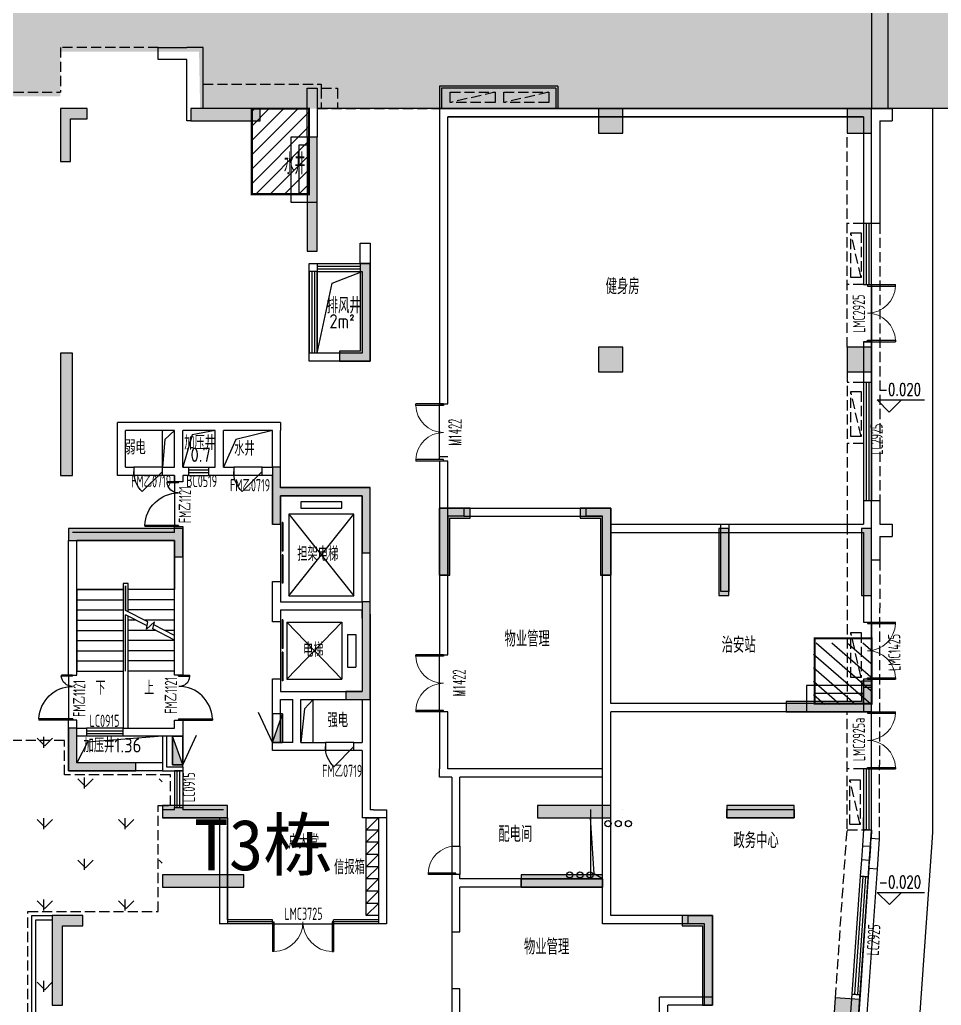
# Model space of a CAD drawing. Header units: millimetres. Extents: x 36720183 to 38160956, y 58934012 to 60388477.
# Drawn here: x 37348891 to 37371499, y 59356518 to 59380698 of the extents above; entities that cross this region are included whole.
import ezdxf

# ---------------------------------------------------------------- set-up
doc = ezdxf.new("R2010")
doc.units = ezdxf.units.MM
doc.header["$LTSCALE"] = 1000
doc.header["$MEASUREMENT"] = 0
doc.linetypes.add('DASH', pattern=[0.35, 0.25, -0.1])
for name, color, linetype in [('@ 绿化', 8, 'Continuous'), ('@YL', 2, 'Continuous'), ('@围墙', 5, 'Continuous'), ('@植草板', 8, 'Continuous'), ('C_Wall', 6, 'Continuous'), ('COLUMN', 9, 'Continuous'), ('CURTWALL', 4, 'Continuous'), ('DIM_ELEV', 3, 'Continuous'), ('DIM_LEAD', 3, 'Continuous'), ('DIM_SYMB', 3, 'Continuous'), ('DL_道路红线_干道网_', 6, 'Continuous'), ('EVTR', 2, 'Continuous'), ('j-建筑提资说明', 5, 'Continuous'), ('PUB_DIM', 3, 'Continuous'), ('PUB_HATCH', 8, 'Continuous'), ('PUB_TEXT', 7, 'Continuous'), ('RMJM - P1 - P - 120-1$0$文字说明', 7, 'Continuous'), ('STAIR', 2, 'Continuous'), ('TEXT', 1, 'Continuous'), ('WALL', 4, 'Continuous'), ('WINDOW', 2, 'Continuous'), ('WINDOW_TEXT', 3, 'Continuous'), ('X-A4-4F-PLAN$0$水X-EQU', 1, 'Continuous'), ('X-A4-4F-PLAN$0$洞', 5, 'Continuous'), ('水管', 3, 'DASH'), ('空调机位', 7, 'Continuous'), ('线脚', 6, 'Continuous'), ('裙楼挑廊', 7, 'Continuous'), ('首层轮廓', 6, 'Continuous')]:
    doc.layers.add(name, color=color, linetype=linetype)
doc.layers.add('水管井及降板', color=3, linetype='Continuous', plot=False)
doc.styles.add('_TCH_DIM', font='SIMPLEX', dxfattribs={"bigfont": 'GBCBIG'})
doc.styles.add('_TCH_WINDOW', font='SIMPLEX.shx', dxfattribs={"width": 0.7, "height": 3.5, "bigfont": 'GBCBIG.shx'})
doc.styles.add('RMJM - P1 - P - 120-1$0$RMJM_TEXT', font='ARIAL.TTF', dxfattribs={"height": 2.5})
doc.styles.get("Standard").update_dxf_attribs({"font": 'gbenor.shx', "bigfont": 'gbcbig.shx'})
pattern_1 = [(90, (0, 0), (-997.795475, 997.795475), [264.58066, -1731.01015]), (45, (0, 0), (-997.796155, 997.796155), [264.58066, -1146.51615]), (135, (0, 0), (-997.796155, -997.796155), [264.58066, -1146.51615])]

# ---------------------------------------------------------------- blocks, each defined once
blk = doc.blocks.new('_FZH')
blk.add_lwpolyline([(-0.5, -0.5), (0.5, -0.5), (0.5, 0.5), (-0.5, 0.5)], close=True)
at = {"layer": 'PUB_HATCH'}
blk.add_solid([(-0.5, -0.5), (0.5, -0.5), (-0.5, 0.5), (0.5, 0.5)], dxfattribs=at)
blk = doc.blocks.new('KT-2d')
at = {"layer": '空调机位', "color": 6}
for p, q in [((37301553, 59299668), (37298653, 59299668)), ((37298653, 59299668), (37298653, 59299118)), ((37301503, 59299618), (37298703, 59299618)), ((37298703, 59299618), (37298703, 59299118)), ((37301503, 59299618), (37301503, 59299118)), ((37301553, 59299668), (37301553, 59299118))]:
    blk.add_line(p, q, dxfattribs=at)
at = {"layer": '空调机位', "linetype": 'DASH'}
for points in [[(37300015, 59299518), (37300015, 59299268), (37298915, 59299268), (37298915, 59299518)], [(37301334, 59299518), (37301334, 59299268), (37300234, 59299268), (37300234, 59299518)]]:
    blk.add_lwpolyline(points, close=True, dxfattribs=at)
for points in [[(37300015, 59299518), (37298915, 59299268)], [(37301334, 59299518), (37300234, 59299268)]]:
    blk.add_lwpolyline(points, dxfattribs=at)
blk = doc.blocks.new('$DorLib2D$00000001')
for p, q in [((0.45, 0.975), (0.5, 0.975)), ((0.45, 0), (0.45, 0.975)), ((0.5, 0), (0.5, 0.975)), ((0.5, 0), (0.45, 0))]:
    blk.add_line(p, q)
at = {"lineweight": 13}
blk.add_arc((0.475, 0), 0.975, 91.4693, 180, dxfattribs=at)
blk = doc.blocks.new('DKHG')
at = {"layer": '空调机位', "linetype": 'DASH'}
blk.add_lwpolyline([(37412915, 59399871), (37412665, 59399888), (37412740, 59400986), (37412989, 59400969)], close=True, dxfattribs=at)
blk.add_lwpolyline([(37412915, 59399871), (37412740, 59400986)], dxfattribs=at)
blk = doc.blocks.new('X-A4-4F-PLAN$0$A$C331B4B6F')
at = {"layer": 'X-A4-4F-PLAN$0$水X-EQU'}
blk.add_hatch(color=256, dxfattribs=at).paths.add_polyline_path([(-208, -272), (258, -439), (-208, -439)])
blk.add_line((-208, -272), (279, -45), dxfattribs=at)
blk.add_lwpolyline([(-208, -272), (-208, -439), (258, -439), (258, -272)], close=True, dxfattribs=at)
at = {"layer": 'X-A4-4F-PLAN$0$洞'}
blk.add_lwpolyline([(-208, -272), (258, -439)], dxfattribs=at)
blk.add_lwpolyline([(-208, -272), (258, -439), (-208, -439)], close=True, dxfattribs=at)
blk = doc.blocks.new('A$C7D1728FB')
at = {"layer": 'C_Wall'}
for points in [[(-6745, 9500), (-7400, 9500), (-7400, 8200), (-7150, 8200), (-7150, 9250), (-6745, 9250)], [(-2500, 9500), (-4200, 9500), (-4200, 9200), (-2500, 9200)], [(-1100, 6000), (-1100, 8800), (-1350, 8800), (-1350, 6000)], [(-550, 3300), (200, 3300), (200, 5700), (-50, 5700), (-50, 3550), (-550, 3550)], [(-7100, 500), (-7100, 3500), (-7400, 3500), (-7400, 500)], [(200, 200), (-2000, 200), (-2000, 700), (-2200, 700), (-2200, 0), (-2200, -700), (-2000, -700), (-2000, 0), (0, 0), (0, -1400), (200, -1400)], [(2150, -1950), (2150, -550), (2650, -550), (2650, -300), (1900, -300), (1900, -1950)], [(5350, -550), (5850, -550), (5850, -1950), (6100, -1950), (6100, -300), (5350, -300)], [(-7200, -1100), (-4600, -1100), (-4600, -1500), (-4400, -1500), (-4400, -800), (-7200, -800)], [(9000, -2450), (9000, -800), (8750, -800), (8750, -2450)], [(12500, -2450), (12500, -800), (12250, -800), (12250, -2450)], [(-400, -5000), (200, -5000), (200, -2600), (0, -2600), (0, -4800), (-400, -4800)], [(10400, -5300), (12500, -5300), (12500, -4550), (12250, -4550), (12250, -5050), (10400, -5050)], [(-7200, -5700), (-7200, -6750), (-5550, -6750), (-5550, -6550), (-7000, -6550), (-7000, -5700)], [(-3300, -7600), (-4900, -7600), (-4900, -7900), (-3300, -7900)], [(6100, -7600), (4300, -7600), (4300, -7900), (6100, -7900)], [(10600, -7600), (8950, -7600), (8950, -7900), (10600, -7900)], [(-2900, -9300), (-4900, -9300), (-4900, -9600), (-2900, -9600)], [(5900, -9300), (3900, -9300), (3900, -9600), (5900, -9600)], [(-7350, -12500), (-7350, -10550), (-6850, -10550), (-6850, -10300), (-7600, -10300), (-7600, -12500)], [(7850, -10550), (8350, -10550), (8350, -12500), (8600, -12500), (8600, -10300), (7850, -10300)]]:
    blk.add_hatch(color=256, dxfattribs=at).paths.add_polyline_path(points)
for points in [[(-6745, 9500), (-7400, 9500), (-7400, 8200), (-7150, 8200), (-7150, 9250), (-6745, 9250)], [(-2500, 9500), (-4200, 9500), (-4200, 9200), (-2500, 9200)], [(-1100, 6000), (-1100, 8800), (-1350, 8800), (-1350, 6000)], [(-550, 3300), (200, 3300), (200, 5700), (-50, 5700), (-50, 3550), (-550, 3550)], [(-7100, 500), (-7100, 3500), (-7400, 3500), (-7400, 500)], [(200, 200), (-2000, 200), (-2000, 700), (-2200, 700), (-2200, 0), (-2200, -700), (-2000, -700), (-2000, 0), (0, 0), (0, -1400), (200, -1400)], [(2150, -1950), (2150, -550), (2650, -550), (2650, -300), (1900, -300), (1900, -1950)], [(5350, -550), (5850, -550), (5850, -1950), (6100, -1950), (6100, -300), (5350, -300)], [(-7200, -1100), (-4600, -1100), (-4600, -1500), (-4400, -1500), (-4400, -800), (-7200, -800)], [(9000, -2450), (9000, -800), (8750, -800), (8750, -2450)], [(12500, -2450), (12500, -800), (12250, -800), (12250, -2450)], [(-400, -5000), (200, -5000), (200, -2600), (0, -2600), (0, -4800), (-400, -4800)], [(10400, -5300), (12500, -5300), (12500, -4550), (12250, -4550), (12250, -5050), (10400, -5050)], [(-7200, -5700), (-7200, -6750), (-5550, -6750), (-5550, -6550), (-7000, -6550), (-7000, -5700)], [(-3300, -7600), (-4900, -7600), (-4900, -7900), (-3300, -7900)], [(6100, -7600), (4300, -7600), (4300, -7900), (6100, -7900)], [(10600, -7600), (8950, -7600), (8950, -7900), (10600, -7900)], [(-2900, -9300), (-4900, -9300), (-4900, -9600), (-2900, -9600)], [(5900, -9300), (3900, -9300), (3900, -9600), (5900, -9600)], [(-7350, -12500), (-7350, -10550), (-6850, -10550), (-6850, -10300), (-7600, -10300), (-7600, -12500)], [(7850, -10550), (8350, -10550), (8350, -12500), (8600, -12500), (8600, -10300), (7850, -10300)]]:
    blk.add_lwpolyline(points, close=True, dxfattribs=at)
blk = doc.blocks.new('SHUIGUAN')
at = {"layer": '水管', "linetype": 'Continuous'}
for centre in [(30008, -25749), (30258, -25749), (30508, -25749)]:
    blk.add_circle(centre, 75, dxfattribs=at)
blk = doc.blocks.new('$DorLib2D$00000225')
at = {"color": 0}
for p, q in [((0.475, -0.001), (0.475, 0.752)), ((0.475, 0.752), (0.5, 0.752)), ((0.5, -0.001), (0.5, 0.752)), ((-0.5, 0), (-0.5, 0.252)), ((-0.475, 0.252), (-0.5, 0.252)), ((-0.475, 0), (-0.475, 0.252)), ((-0.475, 0), (-0.5, 0)), ((0.475, -0.001), (0.5, -0.001))]:
    blk.add_line(p, q, dxfattribs=at)
for centre, radius, start, end in [((0.505, -0.002), 0.755, 92.2493, 179.7238), ((-0.501, 0.003), 0.251, 359.7899, 84.0974)]:
    blk.add_arc(centre, radius, start, end, dxfattribs=at)
blk = doc.blocks.new('$DORLIB2D$00000127')
at = {"color": 0, "linetype": 'Continuous'}
for p, q in [((-0.033, 0.795), (-0.533, 0.795)), ((-0.533, 0.795), (-0.533, 0.69)), ((-0.033, 0.795), (-0.033, 0.69)), ((0.033, 0.795), (0.033, 0.69)), ((0.533, 0.795), (0.033, 0.795)), ((0.533, 0.795), (0.533, 0.69)), ((-0.033, 0.69), (-0.533, 0.69)), ((0.533, 0.69), (0.033, 0.69)), ((0.5, 0.5), (-0.5, 0.5))]:
    blk.add_line(p, q, dxfattribs=at)
blk = doc.blocks.new('$DorLib2D$00000114')
at = {"color": 0}
blk.add_line((0.5, 0), (-0.207, 0.707), dxfattribs=at)
blk.add_arc((0.5, 0), 1, 135, 180, dxfattribs=at)
blk = doc.blocks.new('$TCHSYS$WIN2D')
for p, q in [((-0.5, 0.5), (0.5, 0.5)), ((0.5, 0.167), (-0.5, 0.167)), ((0.5, -0.167), (-0.5, -0.167)), ((-0.5, -0.5), (0.5, -0.5))]:
    blk.add_line(p, q)
blk = doc.blocks.new('$DorLib2D$00000002')
for p, q in [((-0.5, 0), (-0.5, 0.4875)), ((-0.475, 0.4875), (-0.5, 0.4875)), ((-0.475, 0), (-0.475, 0.4875)), ((0.475, 0), (0.475, 0.4875)), ((0.475, 0.4875), (0.5, 0.4875)), ((0.5, 0), (0.5, 0.4875)), ((-0.5, 0), (-0.475, 0)), ((0.5, 0), (0.475, 0))]:
    blk.add_line(p, q)
at = {"lineweight": 13}
for centre, start, end in [((-0.4875, 0), 0, 88.53072), ((0.4875, 0), 91.46928, 180)]:
    blk.add_arc(centre, 0.4875, start, end, dxfattribs=at)
blk = doc.blocks.new('T2T3scpm')
at = {"layer": '水管井及降板'}
h = blk.add_hatch(dxfattribs=at)
h.set_pattern_fill('ANSI31', color=6, scale=2000, style=0)
h.set_pattern_definition([(45, (-37146734.48, -59365485.08), (-176.7766953, 176.7766953), [])])
h.paths.add_polyline_path([(159783, 50356), (158381, 50356), (158381, 48256), (159783, 48256)])
h.dxf.unprotected_set("ltscale", 0)
at = {"layer": '水管井及降板', "ltscale": 0.5}
h = blk.add_hatch(dxfattribs=at)
h.set_pattern_fill('ANSI31', color=6, scale=2000, angle=-86.1085, style=0)
h.set_pattern_definition([(318.8915422, (-61750841.65, 33409150.18), (164.3716192, 188.3665862), [])])
h.paths.add_polyline_path([(173563, 37247), (172163, 37247), (172163, 35747), (173563, 35747)])
at = {"color": 6, "extrusion": (0, 0, -1)}
for p, q in [((156486, 34105), (156486, 33205)), ((156552, 33205), (156552, 34105)), ((156619, 33205), (156619, 34105)), ((156686, 34105), (156686, 33205))]:
    blk.add_line(p, q, dxfattribs=at)
at = {"color": 6}
for p, q in [((161486, 32956), (161186, 32656)), ((161486, 32656), (161186, 32356)), ((161486, 32656), (161186, 32656)), ((161486, 32356), (161186, 32056)), ((161486, 32356), (161186, 32356)), ((161486, 32056), (161186, 31756)), ((161486, 32056), (161186, 32056)), ((161486, 31756), (161186, 31456)), ((161486, 31756), (161186, 31756)), ((161486, 31456), (161186, 31156)), ((161486, 31456), (161186, 31456)), ((161486, 31156), (161186, 30856)), ((161486, 31156), (161186, 31156)), ((161485, 30856), (161185, 30556)), ((161486, 30856), (161186, 30856))]:
    blk.add_line(p, q, dxfattribs=at)
blk.add_lwpolyline([(161186, 32956), (161486, 32956), (161486, 30556), (161186, 30556), (161186, 32956)], dxfattribs=at)
at = {"layer": '@YL', "color": 6, "ltscale": 0.2}
for p, q in [((162986, 41743), (162986, 43108)), ((173771, 32442), (173719, 31694)), ((173719, 31694), (173242, 24896)), ((173306, 31523), (173505, 31509)), ((173103, 28630), (173302, 28616))]:
    blk.add_line(p, q, dxfattribs=at)
blk.add_lwpolyline([(159986, 44356), (160351, 46070), (161086, 46356)], dxfattribs=at)
at = {"layer": 'C_Wall', "color": 6}
for points in [[(162986, 40556), (163586, 40556), (163586, 40356), (163186, 40356), (163186, 38906), (162986, 38906), (162986, 40556)], [(166586, 40556), (167186, 40556), (167186, 38906), (166986, 38906), (166986, 40356), (166586, 40356), (166586, 40556)], [(173586, 36156), (173386, 36156), (173386, 35756), (171486, 35756), (171486, 35556), (173586, 35556), (173586, 36156)], [(169686, 30556), (169686, 28356), (169486, 28356), (169486, 30356), (169086, 30356), (169086, 30556), (169686, 30556)]]:
    blk.add_lwpolyline(points, dxfattribs=at)
for points in [[(170086, 40156), (170086, 38506), (169886, 38506), (169886, 40156)], [(170036, 33156), (171686, 33156), (171686, 32956), (170036, 32956)], [(164986, 31456), (166986, 31456), (166986, 31256), (164986, 31256)]]:
    blk.add_lwpolyline(points, close=True, dxfattribs=at)
at = {"layer": 'CURTWALL', "color": 6}
for p, q in [((173386, 47536), (173386, 46036)), ((173586, 47536), (173386, 47536)), ((173452, 47536), (173452, 46036)), ((173519, 47536), (173519, 46036)), ((173586, 46036), (173586, 47536)), ((159986, 46556), (161036, 46556)), ((159986, 46556), (159986, 46356)), ((159986, 46489), (161036, 46489)), ((161036, 46556), (161036, 46356)), ((159786, 46356), (159786, 44356)), ((159986, 46356), (159786, 46356)), ((159852, 46356), (159852, 44356)), ((159919, 46356), (159919, 44356)), ((159986, 46423), (161036, 46422)), ((159986, 46356), (159986, 44356)), ((159986, 46356), (161036, 46356)), ((173386, 46036), (173586, 46036)), ((173386, 44636), (173586, 44636)), ((159986, 44356), (159786, 44356)), ((173386, 43636), (173386, 40736)), ((173586, 43636), (173386, 43636)), ((173452, 43636), (173453, 40736)), ((173519, 43636), (173519, 40736)), ((173586, 43636), (173586, 40736)), ((173586, 40736), (173386, 40736)), ((173386, 35556), (173586, 35556)), ((173586, 34156), (173386, 34156)), ((173386, 34156), (173386, 32656)), ((173453, 34156), (173453, 32656)), ((173519, 34156), (173519, 32656)), ((173586, 32656), (173586, 34156)), ((173306, 31523), (173103, 28630)), ((173372, 31518), (173169, 28625)), ((173439, 31513), (173236, 28621)), ((173505, 31509), (173302, 28616))]:
    blk.add_line(p, q, dxfattribs=at)
at = {"layer": 'DIM_ELEV', "color": 6}
for p, q in [((174019, 42911), (173719, 43211)), ((173719, 43211), (174884, 43211)), ((174019, 42911), (174319, 43211)), ((174021, 30826), (173721, 31126)), ((173721, 31126), (174886, 31126)), ((174021, 30826), (174321, 31126))]:
    blk.add_line(p, q, dxfattribs=at)
at = {"layer": 'DIM_SYMB', "color": 6}
for points in [[(154686, 36430, 0, 0, 0), (154686, 39155, 0, 0, 0), (155886, 39155, 0, 0, 0), (155886, 38105, 80, 0, 0), (155886, 37805, 0, 0, 0)], [(155886, 36430, 0, 0, 0), (155886, 37255, 80, 0, 0), (155886, 37555, 0, 0, 0)]]:
    blk.add_lwpolyline(points, format="xyseb", dxfattribs=at)
at = {"layer": 'EVTR', "color": 6}
for p, q in [((159586, 40705), (159586, 40555)), ((160586, 40705), (159586, 40705)), ((160586, 40555), (160586, 40705)), ((159286, 40405), (159286, 38405)), ((160886, 40405), (159286, 40405)), ((159286, 40405), (160886, 38405)), ((159286, 38405), (160886, 40405)), ((159586, 40555), (160586, 40555)), ((160886, 38405), (160886, 40405)), ((159286, 38405), (160886, 38405)), ((160586, 37755, 9375), (159236, 36355, 9375)), ((159236, 37755, 9375), (159236, 36355, 9375)), ((159236, 37755, 9375), (160586, 36355, 9375)), ((159236, 37755, 9375), (160586, 37755, 9375)), ((160586, 37755, 9375), (160586, 36355, 9375)), ((160730, 37455, 9375), (160730, 36655, 9375)), ((160730, 37455, 9375), (160930, 37455, 9375)), ((160930, 37455, 9375), (160930, 36655, 9375)), ((160730, 36655, 9375), (160930, 36655, 9375)), ((159236, 36355, 9375), (160586, 36355, 9375))]:
    blk.add_line(p, q, dxfattribs=at)
at = {"layer": 'PUB_DIM', "color": 6}
for points in [[(156486, 42455), (156248, 42233), (156186, 41555)], [(157486, 42455), (156916, 42348), (156686, 41555)], [(158886, 42455), (157990, 42233), (157686, 41555)], [(159886, 35854), (159677, 35631), (159586, 34805)], [(156186, 34955), (154353, 34808), (154086, 34305)]]:
    blk.add_lwpolyline(points, dxfattribs=at)
at = {"layer": 'STAIR', "color": 6}
for p, q in [((173586, 46036), (173586, 44636)), ((173586, 42236), (173586, 43636)), ((156486, 41355), (156486, 40101)), ((154086, 38555), (154086, 39755)), ((154086, 39755), (156486, 39755)), ((156486, 39755), (156486, 38555)), ((154086, 38555), (154086, 36555)), ((154086, 38555), (155226, 38555)), ((155226, 38555), (154086, 38555)), ((155286, 38045), (155286, 38645)), ((155286, 38645), (155286, 38645)), ((155286, 38645), (155286, 38045)), ((155286, 38045), (155286, 38555)), ((156486, 38555), (155346, 38555)), ((156486, 38555), (155346, 38555)), ((156486, 37429), (156486, 38555)), ((154086, 38305), (155226, 38305)), ((156486, 38305), (155346, 38305)), ((154086, 38055), (155226, 38055)), ((155834, 37763), (155286, 38045)), ((156486, 38055), (155346, 38055)), ((154086, 37805), (155226, 37805)), ((155286, 36555), (155286, 37932)), ((155813, 37662), (155286, 37932)), ((155533, 37805), (155346, 37805)), ((156486, 37805), (155752, 37805)), ((155992, 37763), (155795, 37580)), ((155795, 37580), (155834, 37763)), ((155955, 37589), (155992, 37763)), ((173586, 37756), (173586, 36356)), ((154086, 37555), (155226, 37555)), ((156020, 37555), (155346, 37555)), ((156486, 37316), (155955, 37589)), ((156486, 37429), (155977, 37690)), ((156486, 37555), (156239, 37555)), ((154086, 37305), (155226, 37305)), ((156486, 37305), (155346, 37305)), ((156486, 36555), (156486, 37316)), ((154086, 37055), (155226, 37055)), ((156486, 37055), (155346, 37055)), ((154086, 36805), (155226, 36805)), ((156486, 36805), (155346, 36805)), ((162986, 35556), (162986, 36956)), ((154086, 36555), (155226, 36555)), ((155286, 36555), (155286, 36555)), ((156486, 36555), (155346, 36555)), ((153886, 36455), (153886, 35355)), ((173586, 34156), (173586, 35556)), ((163286, 32262), (163286, 31562)), ((163486, 32262), (163486, 31562)), ((158886, 30355), (160386, 30355)), ((163286, 30156), (163286, 28756))]:
    blk.add_line(p, q, dxfattribs=at)
at = {"layer": 'WALL', "color": 6}
for p, q in [((156086, 51556), (156086, 51856)), ((156086, 51856), (156786, 51856)), ((157186, 51856), (156786, 51856)), ((157186, 50356), (157186, 51856)), ((156786, 51556), (156086, 51556)), ((156786, 50055), (156786, 51556)), ((159736, 49656), (159736, 50856)), ((159736, 50856), (159986, 50856)), ((159986, 50856), (159986, 49656)), ((173586, 50356), (162986, 50356)), ((162986, 50356), (173386, 50356)), ((162986, 50356), (162986, 43108)), ((173386, 50356), (174086, 50356)), ((174086, 50356), (174086, 50056)), ((173386, 50156), (163186, 50156)), ((163186, 50156), (173386, 50156)), ((163186, 43108), (163186, 50156)), ((173386, 50156), (173386, 47536)), ((173786, 50056), (173786, 47536)), ((173786, 50056), (174086, 50056)), ((173386, 49756), (173586, 49756)), ((173386, 49756), (173586, 49756)), ((173786, 47536), (173386, 47536)), ((173386, 44636), (173386, 43636)), ((173586, 44636), (173386, 44636)), ((173586, 37740), (173586, 44660)), ((173586, 44636), (173586, 43636)), ((173586, 43636), (173386, 43636)), ((173586, 40811), (173586, 43311)), ((173586, 40811), (173586, 43311)), ((173586, 40811), (173586, 43311)), ((173586, 40811), (173586, 43311)), ((162986, 43108), (163186, 43108)), ((155086, 41355), (155086, 42655)), ((156586, 42655), (155086, 42655)), ((157686, 42655), (156586, 42655)), ((158986, 42655), (157686, 42655)), ((159086, 42655), (158986, 42655)), ((159086, 42655), (159086, 42455)), ((155286, 41555), (155286, 42455)), ((156486, 42455), (155286, 42455)), ((156186, 41555), (156186, 42455)), ((156486, 41555), (156486, 42455)), ((157486, 42455), (156686, 42455)), ((156686, 41555), (156686, 42455)), ((157486, 41555), (157486, 42455)), ((157686, 41555), (157686, 42455)), ((158886, 42455), (157686, 42455)), ((158886, 41555), (158886, 42455)), ((159086, 42455), (159086, 42455)), ((159086, 41455), (159086, 42455)), ((163186, 41808), (162986, 41808)), ((162986, 41708), (162986, 36956)), ((163186, 41708), (162986, 41708)), ((163186, 36956), (163186, 41708)), ((155486, 41355), (155086, 41355)), ((155286, 41555), (155486, 41555)), ((155486, 41555), (155486, 41355)), ((156186, 41355), (156186, 41555)), ((156186, 41555), (156486, 41555)), ((156486, 41355), (156186, 41355)), ((156486, 41201), (156486, 41355)), ((156686, 41555), (156830, 41555)), ((156830, 41355), (156686, 41355)), ((156686, 41355), (156686, 41201)), ((156830, 41555), (156830, 41355)), ((157330, 41355), (157330, 41555)), ((157330, 41555), (157486, 41555)), ((157586, 41355), (157330, 41355)), ((157938, 41355), (157586, 41355)), ((157686, 41555), (157938, 41555)), ((157938, 41555), (157938, 41355)), ((158638, 41355), (158638, 41555)), ((158638, 41555), (158886, 41555)), ((158886, 41355), (158638, 41355)), ((158886, 40948), (158886, 41355)), ((159086, 41055), (159086, 41455)), ((156686, 41201), (156486, 41201)), ((158886, 40155), (158886, 40955)), ((161286, 41055), (159086, 41055)), ((161286, 38155), (161286, 41055)), ((161086, 40855), (159086, 40855)), ((159086, 40855), (159086, 40155)), ((161086, 38255), (161086, 40855)), ((173386, 40736), (173386, 40156)), ((173786, 40736), (173386, 40736)), ((173786, 40736), (173786, 40156)), ((163586, 40556), (167186, 40556)), ((163586, 40556), (163586, 40356)), ((167186, 40156), (167186, 40556)), ((159086, 40155), (158886, 40155)), ((163586, 40356), (166986, 40356)), ((166986, 40056), (166986, 40356)), ((167186, 40156), (173386, 40156)), ((167186, 40156), (167186, 39956)), ((173586, 37740), (173586, 40156)), ((173786, 40156), (174086, 40156)), ((174086, 40156), (174086, 39856)), ((156486, 39955), (153986, 39955)), ((156486, 39955), (156486, 40101)), ((156486, 40101), (156686, 40101)), ((156686, 40101), (156686, 39855)), ((166986, 35656), (166986, 40056)), ((167186, 35756), (167186, 39956)), ((167186, 39956), (173386, 39956)), ((167186, 39956), (173386, 39956)), ((173386, 39956), (173386, 39276)), ((153886, 36455), (153886, 39755)), ((156486, 39755), (154086, 39755)), ((154086, 36655), (154086, 39755)), ((156486, 36455), (156486, 39755)), ((156686, 39855), (156686, 36455)), ((173786, 39856), (173786, 39276)), ((173786, 39856), (174086, 39856)), ((173386, 39276), (173386, 37756)), ((173586, 37756), (173586, 39276)), ((173786, 39276), (173586, 39276)), ((155346, 38705), (155226, 38705)), ((155226, 38705), (155226, 35155)), ((155346, 38014), (155346, 38705)), ((158886, 38155), (158886, 38755)), ((158886, 38755), (159086, 38755)), ((159086, 38755), (159086, 38255)), ((159086, 38255), (161086, 38255)), ((158886, 37766), (158886, 38155)), ((159086, 38055), (161086, 38055)), ((159086, 38055), (159086, 37766)), ((161086, 37855), (161086, 38055)), ((161286, 37955), (161286, 38155)), ((155346, 35155), (155346, 37901)), ((159086, 37766), (158886, 37766)), ((161086, 37845), (161086, 36055)), ((161286, 37955), (161286, 35955)), ((173386, 37756), (173586, 37756)), ((162986, 36956), (163186, 36956)), ((154086, 36455), (154086, 36655)), ((173586, 32956), (173586, 36540)), ((173586, 32653), (173586, 36540)), ((153886, 36455), (154086, 36455)), ((156686, 36455), (156486, 36455)), ((158886, 35946), (158886, 36366)), ((158886, 36366), (159086, 36366)), ((159086, 36366), (159086, 36055)), ((173586, 36356), (173386, 36356)), ((173386, 36356), (173386, 35556)), ((173586, 35556), (173586, 36356)), ((159086, 36055), (159486, 36055)), ((159486, 36055), (161086, 36055)), ((158886, 34705), (158886, 35955)), ((159086, 35855), (159386, 35855)), ((159086, 34805), (159086, 35855)), ((159386, 34805), (159386, 35855)), ((159586, 34805), (159586, 35855)), ((159586, 35855), (161086, 35855)), ((159886, 34805), (159886, 35855)), ((161086, 35855), (161086, 34805)), ((161286, 35955), (161286, 33155)), ((163186, 35556), (162986, 35556)), ((162986, 35556), (162986, 34156)), ((163186, 34156), (163186, 35556)), ((166986, 31456), (166986, 35656)), ((173386, 35756), (167186, 35756)), ((173386, 35556), (167186, 35556)), ((167186, 31356), (167186, 35556)), ((173386, 35556), (173586, 35556)), ((173586, 35756), (173586, 35756)), ((173586, 35556), (173586, 35756)), ((154086, 35355), (153886, 35355)), ((153886, 35055), (153886, 35355)), ((154086, 35155), (154086, 35355)), ((156486, 35155), (156486, 35355)), ((156486, 35355), (156686, 35355)), ((156686, 35355), (156686, 34955)), ((154086, 35155), (154326, 35155)), ((154326, 35155), (154326, 34955)), ((155226, 34955), (155226, 35155)), ((155226, 35155), (156486, 35155)), ((153886, 34105), (153886, 35055)), ((154086, 34305), (154086, 34955)), ((154326, 34955), (154086, 34955)), ((156686, 34955), (155226, 34955)), ((158886, 34605), (158886, 34705)), ((159086, 34605), (158886, 34605)), ((159386, 34805), (159086, 34805)), ((159486, 34605), (159086, 34605)), ((160186, 34605), (159486, 34605)), ((159586, 34805), (160186, 34805)), ((160186, 34805), (160186, 34605)), ((160886, 34805), (161086, 34805)), ((160886, 34605), (160886, 34805)), ((161086, 34605), (160886, 34605)), ((161086, 34605), (161086, 32955)), ((156186, 34105), (153886, 34105)), ((156186, 34305), (154086, 34305)), ((156186, 34305), (156186, 34105)), ((156186, 34305), (156186, 34105)), ((156486, 34205), (156686, 34205)), ((156686, 34105), (156486, 34105)), ((156686, 34105), (156486, 34105)), ((156486, 34105), (156486, 34105)), ((156486, 34105), (156686, 34105)), ((156686, 34205), (156686, 34105)), ((156686, 34105), (156686, 34105)), ((162986, 34156), (162986, 34156)), ((162986, 33956), (162986, 34156)), ((163486, 34156), (163186, 34156)), ((163286, 34156), (163186, 34156)), ((166986, 34156), (163286, 34156)), ((163486, 34156), (163486, 34156)), ((166986, 33956), (166986, 34156)), ((163286, 33956), (162986, 33956)), ((163186, 33956), (162986, 33956)), ((163286, 33956), (163186, 33956)), ((163286, 33956), (163286, 32262)), ((163486, 32262), (163486, 33956)), ((166986, 33956), (163486, 33956)), ((163486, 32262), (163486, 33956)), ((156486, 33155), (156186, 33155)), ((156186, 33155), (156186, 32955)), ((156486, 33155), (156486, 33205)), ((156486, 33205), (156686, 33205)), ((156686, 33205), (156686, 33155)), ((157686, 33155), (156686, 33155)), ((161364, 33155), (161286, 33155)), ((161364, 33155), (161586, 33155)), ((161586, 33155), (161686, 33155)), ((161686, 33155), (161686, 32955)), ((166686, 33156), (166686, 31456)), ((167486, 33156), (167486, 33156)), ((156586, 32955), (156186, 32955)), ((157586, 32955), (156586, 32955)), ((157586, 32956), (157586, 30355)), ((157786, 32956), (157586, 32956)), ((157786, 32956), (157786, 30355)), ((161686, 32955), (161086, 32955)), ((161386, 32956), (161264, 32956)), ((161486, 32955), (161486, 30355)), ((161686, 32955), (161486, 32955)), ((161686, 32955), (161686, 30355)), ((165386, 32956), (165586, 32956)), ((167486, 32956), (167486, 32956)), ((173386, 32660), (173386, 32956)), ((173386, 32670), (173358, 32271)), ((173586, 32656), (173386, 32670)), ((173586, 32656), (173572, 32456)), ((173572, 32456), (173771, 32442)), ((173771, 32442), (173719, 31694)), ((163286, 32262), (163486, 32262)), ((163286, 32262), (163486, 32262)), ((173358, 32271), (173334, 31922)), ((173358, 32271), (173558, 32257)), ((173558, 32257), (173533, 31908)), ((173334, 31922), (173306, 31523)), ((173533, 31908), (173334, 31922)), ((173519, 31708), (173505, 31509)), ((173719, 31694), (173519, 31708)), ((163486, 31562), (163286, 31562)), ((163286, 31562), (163286, 31356)), ((163486, 31562), (163286, 31562)), ((163286, 31562), (163286, 31256)), ((163486, 31456), (163486, 31562)), ((163486, 31456), (163486, 31562)), ((166986, 31456), (163486, 31456)), ((166986, 31256), (166986, 31456)), ((173505, 31509), (173306, 31523)), ((163286, 31256), (163286, 30156)), ((163486, 30156), (163486, 31256)), ((166986, 31256), (163486, 31256)), ((166986, 30356), (166986, 31256)), ((167186, 30556), (167186, 31356)), ((152986, 30555), (153486, 30555)), ((152986, 27555), (152986, 30555)), ((153486, 30555), (153486, 30455)), ((169086, 30556), (167186, 30556)), ((169086, 30356), (169086, 30556)), ((153086, 30455), (153486, 30455)), ((153086, 27655), (153086, 30455)), ((157786, 30355), (157586, 30355)), ((161686, 30355), (161486, 30355)), ((169086, 30356), (166986, 30356)), ((163286, 30156), (163486, 30156)), ((163486, 28756), (163286, 28756)), ((163286, 28756), (163286, 27556)), ((163486, 27756), (163486, 28756)), ((169686, 28556), (168386, 28556)), ((168386, 27156), (168386, 28556)), ((169686, 28356), (169686, 28556)), ((173103, 28630), (173047, 27832)), ((173302, 28616), (173103, 28630)), ((173302, 28616), (173246, 27818)), ((169686, 28356), (168586, 28356)), ((168586, 27056), (168586, 28356))]:
    blk.add_line(p, q, dxfattribs=at)
for points in [[(162986, 50356), (159986, 50356)], [(156886, 50055), (156786, 50055)], [(161036, 46556), (161036, 47056), (161286, 47056), (161286, 46556)], [(156186, 34955), (156186, 34105), (156486, 34105)], [(166986, 31456), (166782, 31581), (166686, 32956)]]:
    blk.add_lwpolyline(points, dxfattribs=at)
for points in [[(159336, 48056), (159986, 48056), (159986, 49656), (159336, 49656)], [(159533, 48256), (159783, 48256), (159783, 49456), (159533, 49456)], [(159786, 46556), (161286, 46556), (161286, 44156), (159786, 44156)], [(159986, 46356), (161086, 46356), (161086, 44356), (159986, 44356)], [(156286, 34955), (156286, 34205), (156686, 34205), (156686, 34955)]]:
    blk.add_lwpolyline(points, close=True, dxfattribs=at)
at = {"layer": 'WINDOW', "color": 6, "linetype": 'DASH'}
blk.add_line((159986, 50356), (162986, 50356), dxfattribs=at)
at = {"layer": 'WINDOW', "color": 6}
for p, q in [((156186, 41555), (155486, 41555)), ((156186, 41355), (155486, 41355)), ((158638, 41555), (157938, 41555)), ((158638, 41355), (157938, 41355)), ((155226, 35155), (154326, 35155)), ((154326, 35089), (155226, 35089)), ((154326, 35022), (155226, 35022)), ((155226, 34955), (154326, 34955)), ((160886, 34805), (160186, 34805)), ((160886, 34605), (160186, 34605)), ((158886, 30355), (158886, 30455)), ((160386, 30355), (160386, 30455))]:
    blk.add_line(p, q, dxfattribs=at)
at = {"layer": 'WINDOW', "color": 6, "linetype": 'DASH'}
blk.add_lwpolyline([(160086, 50856), (160486, 50856), (160486, 50356)], dxfattribs=at)
at = {"layer": 'WINDOW', "color": 6}
for points in [[(161686, 32955), (161686, 30355), (160386, 30355)], [(158886, 30455), (157786, 30455), (157786, 32755)], [(158886, 30405), (157786, 30405)], [(158886, 30355), (157786, 30355)], [(161486, 30455), (160386, 30455)], [(161486, 30405), (160386, 30405)]]:
    blk.add_lwpolyline(points, dxfattribs=at)
at = {"layer": '水管井及降板', "color": 6, "ltscale": 0.5, "const_width": 50}
for points in [[(158381, 48256), (159783, 48256), (159783, 50356), (158381, 50356)], [(172186, 37356), (172186, 35756), (173586, 35756), (173586, 37356)]]:
    blk.add_lwpolyline(points, close=True, dxfattribs=at)
at = {"layer": '水管井及降板', "color": 6, "ltscale": 0.5}
for points in [[(171986, 36203), (171986, 35553), (173586, 35553), (173586, 36203)], [(172186, 36006), (172186, 35756), (173386, 35756), (173386, 36006)]]:
    blk.add_lwpolyline(points, close=True, dxfattribs=at)
at = {"layer": '线脚', "color": 6, "linetype": 'DASH'}
for points in [[(156086, 51855), (153686, 51855), (153686, 50755)], [(157186, 50956), (160086, 50956), (160086, 50856)], [(160086, 50856), (160086, 50356)], [(151486, 50755), (153686, 50755)], [(152986, 27456), (152886, 27456), (152886, 30656), (156086, 30656), (156086, 33256), (156386, 33256), (156386, 34006), (153786, 34006), (153786, 34856), (152186, 34856)]]:
    blk.add_lwpolyline(points, dxfattribs=at)
at = {"layer": '裙楼挑廊', "color": 6, "linetype": 'DASH'}
for p, q in [((172986, 44501), (172986, 49756)), ((173386, 47536), (172986, 47536)), ((173786, 47536), (173786, 40736)), ((173386, 46036), (172986, 46036)), ((172986, 43901), (172986, 40156)), ((173386, 43636), (172986, 43636)), ((173386, 42136), (172986, 42136)), ((172986, 40156), (172986, 35806)), ((173786, 39276), (173771, 32442)), ((173389, 34156), (172986, 34156)), ((173586, 32656), (172984, 32656))]:
    blk.add_line(p, q, dxfattribs=at)
blk.add_lwpolyline([(172696, 28542), (172986, 32684), (172986, 35556)], dxfattribs=at)
at = {"layer": '首层轮廓', "color": 6}
for p, q in [((167186, 40556), (167186, 40156)), ((173586, 35556), (171686, 35556)), ((165586, 31456), (166986, 31456))]:
    blk.add_line(p, q, dxfattribs=at)
at = {"color": 6, "extrusion": (0, 0, -1), "xscale": -1, "zscale": -1}
for p in [(-137112, 58561), (-136171, 57303)]:
    blk.add_blockref('SHUIGUAN', p, dxfattribs=at)
at = {"layer": '@YL', "color": 6}
for name, p, rotation in [('KT-2d', (-37135376, -59248946), 0.0002820587455388511), ('DKHG', (-33122625, -61755493), 3.890939162997827), ('DKHG', (-33122625, -61759393), 3.890939162997827), ('DKHG', (-33122625, -61765302), 3.890939162997827), ('DKHG', (-33122646, -61768915), 3.890939162997827)]:
    blk.add_blockref(name, p, dxfattribs=dict(at, rotation=rotation))
at = {"layer": 'C_Wall', "color": 6}
blk.add_blockref('A$C7D1728FB', (161086, 40856), dxfattribs=at)
at = {"layer": 'COLUMN', "color": 6, "xscale": 599.9999999767169, "yscale": 599.9999999767169, "zscale": 599.9999999767169}
for p in [(167186, 50056), (173286, 50056), (167186, 44201), (173286, 44201)]:
    blk.add_blockref('_FZH', p, dxfattribs=at)
at = {"layer": 'COLUMN', "color": 6, "xscale": 599.9999999767169, "yscale": 599.9999999767169, "zscale": 599.9999999767169, "rotation": 356.1084516548415}
blk.add_blockref('_FZH', (172974, 28221), dxfattribs=at)
at = {"layer": 'WINDOW', "color": 6}
for name, p, xscale, yscale, zscale, rotation in [('$DorLib2D$00000002', (173486, 45336), 1400, 1400, 1400, 270.0009470029315), ('$DorLib2D$00000114', (155836, 41455), -700.0000000000001, 700.0000000000001, -700.0000000000001, 180), ('$DorLib2D$00000114', (158288, 41455), -700.0000000000001, 700.0000000000001, -700.0000000000001, 180), ('$DorLib2D$00000225', (156583, 40651), -1100, 1100, 1100, 90), ('$DORLIB2D$00000127', (158986, 39455), -1400, 200, 1400, 270), ('$DORLIB2D$00000127', (158986, 37066), -1400, 200, 1400, 270), ('$DorLib2D$00000002', (173486, 37056), 1400, 1400, 1400, 269.998994089263), ('$DorLib2D$00000225', (153986, 35905), -1100, 1100, -1100, 90), ('$DorLib2D$00000225', (156586, 35905), 1100, 1100, -1100, 270), ('$DorLib2D$00000002', (173486, 34856), 1400, 1400, 1400, 270.0009470029315), ('$DorLib2D$00000114', (160536, 34705), -700.0000000000001, 700.0000000000001, -700.0000000000001, 180), ('$DorLib2D$00000001', (163386, 31912), -700.0000000000007, 700.0000000000007, 700, 90.00000004743191), ('$DorLib2D$00000001', (163386, 31912), -700, 700, -700, 89.99999994545331), ('$DorLib2D$00000002', (159636, 30405), -1500, 1500, -1500, 180)]:
    blk.add_blockref(name, p, dxfattribs=dict(at, xscale=xscale, yscale=yscale, zscale=zscale, rotation=rotation))
ref = blk.add_blockref('$DorLib2D$00000002', (163086, 42408), dxfattribs=dict(at, xscale=-1400, yscale=1400, zscale=1400, rotation=90.00000003330763))
ref.add_attrib('A', 'M1422', (163514, 42091), dxfattribs={"layer": 'WINDOW_TEXT', "color": 0, "height": 297.5, "rotation": 90, "style": '_TCH_WINDOW', "width": 0.494118})
at = {"layer": 'WINDOW', "color": 6, "xscale": 500, "yscale": 200, "zscale": -500}
blk.add_blockref('$TCHSYS$WIN2D', (157080, 41455), dxfattribs=at)
at = {"layer": 'WINDOW', "color": 6}
ref = blk.add_blockref('$DorLib2D$00000002', (163086, 36256), dxfattribs=dict(at, xscale=-1400, yscale=1400, zscale=1400, rotation=90.00000003330763))
ref.add_attrib('A', 'M1422', (163614, 35939), dxfattribs={"layer": 'WINDOW_TEXT', "color": 0, "height": 297.5, "rotation": 90, "style": '_TCH_WINDOW', "width": 0.494118})
at = {"layer": 'X-A4-4F-PLAN$0$水X-EQU', "color": 6}
for p, xscale, yscale, zscale, rotation in [((158477, 35118), 1.500000000043358, 1.500000000043358, 1.500000000043358, 90.00043563800297), ((157094, 34568), -1.5, 1.5, 1.5, 270)]:
    blk.add_blockref('X-A4-4F-PLAN$0$A$C331B4B6F', p, dxfattribs=dict(at, xscale=xscale, yscale=yscale, zscale=zscale, rotation=rotation))
at = {"layer": 'DIM_LEAD', "color": 6}
for s, p in [('健身房', (167062, 45802)), ('物业管理', (164580, 37153)), ('治安站', (169907, 37003)), ('配电间', (164427, 32363)), ('政务中心', (170196, 32210)), ('物业管理', (165058, 29598))]:
    blk.add_text(s, height=385.8, dxfattribs=at).set_placement(p)
at = {"layer": 'j-建筑提资说明', "color": 6, "insert": (160284, 45312), "char_height": 350, "width": 661.79, "attachment_point": 1}
blk.add_mtext('2m²', dxfattribs=at)
at = {"layer": 'PUB_TEXT', "color": 6, "style": '_TCH_DIM', "width": 0.705882}
for s, height, p in [('水井', 511.8, (159169, 48744)), ('-0.020', 297.5, (173754, 43316)), ('-0.020', 297.5, (173756, 31231))]:
    blk.add_text(s, height=height, dxfattribs=at).set_placement(p)
at = {"layer": 'PUB_TEXT', "color": 6}
blk.add_text('排风井', height=385.8, dxfattribs=at).set_placement((160219, 45331))
at = {"layer": 'PUB_TEXT', "color": 6, "style": '_TCH_DIM'}
for s, p in [('下', (154546, 35975)), ('上', (155744, 35975))]:
    blk.add_text(s, height=338, dxfattribs=at).set_placement(p)
at = {"layer": 'RMJM - P1 - P - 120-1$0$文字说明', "color": 6, "insert": (160371, 32917), "char_height": 1250, "width": 25500, "attachment_point": 3, "style": 'RMJM - P1 - P - 120-1$0$RMJM_TEXT'}
blk.add_mtext('{\\fSimSun|b0|i0|c134|p2;T3栋}', dxfattribs=at)
at = {"layer": 'TEXT', "color": 6}
for s, p in [('加压井', (156723, 41983)), ('弱电', (155274, 41870)), ('水井', (157948, 41841)), ('0.7', (156877, 41687)), ('担架电梯', (159496, 39257, -9375)), ('电梯', (159638, 36902)), ('强电', (160237, 35177)), ('加压井1.36', (154254, 34559)), ('入户大堂', (159023, 32192)), ('信报箱', (160399, 31572))]:
    blk.add_text(s, height=350, dxfattribs=at).set_placement(p)
at = {"layer": 'WINDOW_TEXT', "color": 6, "width": 0.7}
for s, rotation, p in [('LMC2925', 90.7719, (173431, 44856)), ('LC2925', 90.8042, (173865, 41864)), ('FM乙1121', 90, (156891, 40185)), ('LMC1425', 90.7719, (174299, 36560)), ('FM乙1121', 90, (156546, 35508)), ('FM乙1121', 90, (154298, 35430)), ('LMC2925a', 90.7719, (173431, 34347)), ('LC0915', 90, (156988, 33341)), ('LC2925', 86.9937, (173761, 29572))]:
    blk.add_text(s, height=300, rotation=rotation, dxfattribs=at).set_placement(p)
for s, p in [('FM乙0719', (155421, 41063)), ('BC0519', (156774, 41069)), ('FM乙0719', (157847, 40965)), ('LC0915', (154401, 35185)), ('FM乙0719', (160107, 33957)), ('LMC3725', (159180, 30451))]:
    blk.add_text(s, height=300, dxfattribs=at).set_placement(p)

msp = doc.modelspace()

# ---------------------------------------------------------------- hatches: boundary and pattern name
at = {"layer": '@ 绿化', "linetype": 'Continuous'}
h = msp.add_hatch(dxfattribs=at)
h.set_pattern_fill('GRASS', color=256, scale=500, style=0)
h.set_pattern_definition(pattern_1)
edge = h.paths.add_edge_path()
edge.add_line((37217119, 59335836), (37223932, 59334517))
edge.add_arc((37228396, 59335084), 4500, 35.7009, 187.2319, ccw=False)
edge.add_arc((37218578, 59342300), 14233, 341.1851, 390.8676)
edge.add_arc((37240470, 59355385), 11272, 113.8005, 210.8676, ccw=False)
edge.add_arc((37232079, 59374411), 9522, 293.8005, 402.5476)
edge.add_arc((37239934, 59387295), 6500, 90, 262.5783, ccw=False)
edge.add_line((37239934, 59393795), (37254746, 59386274))
edge.add_line((37254746, 59386274), (37257980, 59389006))
edge.add_line((37257980, 59389006), (37261065, 59391356))
edge.add_line((37261065, 59391356), (37268225, 59392102))
edge.add_line((37268225, 59392102), (37268225, 59394602))
edge.add_line((37268225, 59394602), (37308225, 59394602))
edge.add_line((37308225, 59394602), (37308225, 59392102))
edge.add_line((37308225, 59392102), (37316309, 59392102))
edge.add_line((37316309, 59392102), (37311741, 59396635))
edge.add_line((37311741, 59396635), (37284849, 59397181))
edge.add_line((37284849, 59397181), (37284849, 59402782))
edge.add_line((37284849, 59402782), (37310149, 59402316))
edge.add_line((37310149, 59402316), (37312700, 59402159))
edge.add_arc((37305436, 59385237), 18416, 34.8847, 66.7682, ccw=False)
edge.add_arc((37326650, 59400027), 7445, 214.8847, 238.0961)
edge.add_arc((37328376, 59402800), 10712, 238.0961, 267.1565)
edge.add_line((37327845, 59392102), (37327845, 59394602))
edge.add_line((37327845, 59394602), (37357845, 59394602))
edge.add_line((37357845, 59394602), (37357845, 59392102))
edge.add_line((37357845, 59392102), (37364847, 59392102))
edge.add_line((37364847, 59392102), (37360783, 59396039))
edge.add_line((37360783, 59396039), (37333926, 59396576))
edge.add_line((37333926, 59396576), (37333926, 59402177))
edge.add_line((37333926, 59402177), (37359226, 59401711))
edge.add_line((37359226, 59401711), (37360821, 59401687))
edge.add_arc((37360146, 59393500), 8214, 36.6623, 85.287, ccw=False)
edge.add_arc((37377160, 59403827), 11750, 207.4772, 266.2102)
edge.add_line((37376383, 59392102), (37378551, 59392102))
edge.add_line((37378551, 59392102), (37381959, 59392772))
edge.add_line((37381959, 59392772), (37382925, 59406963))
edge.add_line((37382925, 59406963), (37234493, 59409016))
edge.add_line((37234493, 59409016), (37217119, 59335836))
h = msp.add_hatch(dxfattribs=at)
h.set_pattern_fill('GRASS', color=256, scale=500, style=0)
h.set_pattern_definition(pattern_1)
edge = h.paths.add_edge_path()
edge.add_line((37311079, 59347087), (37301680, 59347087))
edge.add_line((37301680, 59347087), (37301680, 59386102))
edge.add_line((37301680, 59386102), (37376605, 59386102))
edge.add_line((37376605, 59386102), (37376605, 59386102))
edge.add_line((37376605, 59386102), (37376918, 59386102))
edge.add_arc((37376918, 59377103), 8999, 59.9604, 90.0011, ccw=False)
edge.add_line((37381423, 59384893), (37380990, 59378518))
edge.add_line((37380990, 59378518), (37353317, 59378518))
edge.add_line((37353317, 59378518), (37353290, 59379918))
edge.add_line((37353290, 59379918), (37349890, 59379918))
edge.add_line((37349890, 59379918), (37349890, 59378818))
edge.add_line((37349890, 59378818), (37346690, 59378818))
edge.add_line((37346690, 59378818), (37346662, 59377418))
edge.add_line((37346662, 59377418), (37343789, 59377418))
edge.add_line((37343789, 59377418), (37343804, 59374118))
edge.add_line((37343804, 59374118), (37342489, 59374118))
edge.add_line((37342489, 59374118), (37342490, 59371219))
edge.add_line((37342490, 59371219), (37344690, 59371218))
edge.add_line((37344690, 59371218), (37344690, 59369718))
edge.add_line((37344690, 59369718), (37339689, 59369718))
edge.add_line((37339689, 59369718), (37339689, 59367118))
edge.add_line((37339689, 59367118), (37335781, 59367118))
edge.add_line((37335781, 59367118), (37335780, 59369718))
edge.add_line((37335780, 59369718), (37330780, 59369718))
edge.add_line((37330780, 59369718), (37330780, 59371218))
edge.add_line((37330780, 59371218), (37332980, 59371218))
edge.add_line((37332980, 59371218), (37332980, 59374118))
edge.add_line((37332980, 59374118), (37331680, 59374118))
edge.add_line((37331680, 59374118), (37331681, 59377418))
edge.add_line((37331681, 59377418), (37328780, 59377418))
edge.add_line((37328780, 59377418), (37328780, 59378818))
edge.add_line((37328780, 59378818), (37325580, 59378818))
edge.add_line((37325580, 59378818), (37325580, 59379918))
edge.add_line((37325580, 59379918), (37322180, 59379918))
edge.add_line((37322180, 59379918), (37322180, 59378518))
edge.add_line((37322180, 59378518), (37319280, 59378518))
edge.add_line((37319280, 59378518), (37319280, 59375018))
edge.add_line((37319280, 59375018), (37317981, 59375018))
edge.add_line((37317981, 59375018), (37317981, 59372318))
edge.add_line((37317981, 59372318), (37320180, 59372318))
edge.add_line((37320180, 59372318), (37320180, 59369218))
edge.add_line((37320180, 59369218), (37317980, 59369218))
edge.add_line((37317980, 59369218), (37317980, 59367718))
edge.add_line((37317980, 59367718), (37316279, 59367718))
edge.add_line((37316279, 59367718), (37316279, 59370718))
edge.add_line((37316279, 59370718), (37312079, 59370716))
edge.add_line((37312079, 59370716), (37312079, 59368318))
edge.add_line((37312079, 59368318), (37309180, 59368312))
edge.add_line((37309180, 59368312), (37309180, 59367818))
edge.add_line((37309180, 59367818), (37305680, 59367818))
edge.add_line((37305680, 59367818), (37305680, 59363718))
edge.add_line((37305680, 59363718), (37307581, 59363718))
edge.add_line((37307581, 59363718), (37307581, 59361118))
edge.add_line((37307581, 59361118), (37312280, 59361118))
edge.add_line((37312280, 59361118), (37312280, 59358718))
edge.add_line((37312280, 59358718), (37309680, 59358718))
edge.add_line((37309680, 59358718), (37309580, 59358718))
edge.add_line((37309580, 59358718), (37309580, 59355718))
edge.add_line((37309580, 59355718), (37310680, 59355718))
edge.add_line((37310680, 59355718), (37310681, 59352018))
edge.add_line((37310681, 59352018), (37311079, 59352018))
edge.add_line((37311079, 59352018), (37311079, 59349018))
edge.add_line((37311079, 59349018), (37311079, 59347087))
h = msp.add_hatch(dxfattribs=at)
h.set_pattern_fill('GRASS', color=256, scale=500, style=0)
h.set_pattern_definition(pattern_1)
edge = h.paths.add_edge_path()
edge.add_line((37321187, 59347087), (37341597, 59347087))
edge.add_arc((37341597, 59334295), 12792, 67.0941, 89.9998, ccw=False)
edge.add_line((37346576, 59346079), (37346618, 59346153))
edge.add_arc((37353978, 59341934), 8483, 91.2727, 150.1762, ccw=False)
edge.add_line((37353790, 59350415), (37353790, 59352018))
edge.add_line((37353790, 59352018), (37350790, 59352018))
edge.add_line((37350790, 59352018), (37350790, 59355718))
edge.add_line((37350790, 59355718), (37349690, 59355718))
edge.add_line((37349690, 59355718), (37349690, 59358718))
edge.add_line((37349690, 59358718), (37352389, 59358718))
edge.add_line((37352389, 59358718), (37352389, 59362268))
edge.add_line((37352389, 59362268), (37350090, 59362268))
edge.add_line((37350090, 59362268), (37350089, 59363118))
edge.add_line((37350089, 59363118), (37348390, 59363118))
edge.add_line((37348390, 59363118), (37348390, 59360118))
edge.add_line((37348390, 59360118), (37344190, 59360118))
edge.add_line((37344190, 59360118), (37344190, 59362518))
edge.add_line((37344190, 59362518), (37341290, 59362518))
edge.add_line((37341290, 59362518), (37341290, 59363018))
edge.add_line((37341290, 59363018), (37334180, 59363018))
edge.add_line((37334180, 59363018), (37334180, 59362518))
edge.add_line((37334180, 59362518), (37331280, 59362518))
edge.add_line((37331280, 59362518), (37331280, 59362118))
edge.add_line((37331280, 59362118), (37327080, 59362118))
edge.add_line((37327080, 59362118), (37327080, 59362268))
edge.add_line((37327080, 59362268), (37325380, 59362268))
edge.add_line((37325380, 59362268), (37325380, 59362268))
edge.add_line((37325380, 59362268), (37322980, 59362268))
edge.add_line((37322980, 59362268), (37322980, 59361318))
edge.add_line((37322980, 59361318), (37323080, 59361318))
edge.add_line((37323080, 59361318), (37323080, 59358718))
edge.add_line((37323080, 59358718), (37325780, 59358718))
edge.add_line((37325780, 59358718), (37325780, 59356647))
edge.add_line((37325780, 59356647), (37326180, 59356647))
edge.add_line((37326180, 59356647), (37326180, 59355218))
edge.add_line((37326180, 59355218), (37324680, 59355218))
edge.add_line((37324680, 59355218), (37324681, 59352018))
edge.add_line((37324681, 59352018), (37321680, 59352018))
edge.add_line((37321680, 59352018), (37321680, 59350518))
edge.add_line((37321680, 59350518), (37321187, 59350518))
edge.add_line((37321187, 59350518), (37321187, 59347087))
at = {"layer": '@植草板'}
h = msp.add_hatch(dxfattribs=at)
h.set_pattern_fill('HONEY', color=8, scale=300)
h.set_pattern_definition([(0, (0, 0), (714.375, 412.4445), [476.25, -952.5]), (120, (0, 0), (-714.3749147, 412.4446478), [476.25, -952.5]), (60, (0, 0), (8.53e-05, 824.8891478), [-952.5, 476.25])])
edge = h.paths.add_edge_path()
edge.add_arc((37268462, 59374602), 11500, 90, 127.6908, ccw=False)
edge.add_line((37268462, 59386102), (37369790, 59386102))
edge.add_line((37369790, 59386102), (37369790, 59383702))
edge.add_line((37369790, 59383702), (37304561, 59383702))
edge.add_arc((37310680, 59377102), 9000, 132.8315, 172.3179)
edge.add_arc((37310677, 59377102), 8998, 172.3179, 180.0016)
edge.add_line((37301680, 59377102), (37301680, 59356035))
edge.add_arc((37310680, 59356087), 9000, 180.3348, 270)
edge.add_line((37310680, 59347087), (37293680, 59347088))
edge.add_line((37293680, 59347088), (37293680, 59383702))
edge.add_line((37293680, 59383702), (37261514, 59383765))

# ---------------------------------------------------------------- linework, layer by layer
at = {"layer": '@YL'}
for points in [[(37369174, 59352052), (37369776, 59360619), (37369790, 59360815), (37369790, 59378518)], [(37371290, 59378518), (37369790, 59378518)], [(37370670, 59351947), (37371272, 59360514), (37371290, 59360762), (37371290, 59378518)], [(37372330, 59378518), (37371290, 59378518)]]:
    msp.add_lwpolyline(points, dxfattribs=at)
at = {"layer": '@围墙'}
for points in [[(37376196, 59385952), (37369790, 59385952), (37369790, 59378518)], [(37376591, 59385552), (37370190, 59385552), (37370190, 59378518)]]:
    msp.add_lwpolyline(points, dxfattribs=at)
at = {"layer": 'DL_道路红线_干道网_', "color": 8}
for points in [[(37369171, 59352018), (37369790, 59360818), (37369790, 59378518)], [(37380990, 59378518), (37369790, 59378518)]]:
    msp.add_lwpolyline(points, dxfattribs=at)
at = {"layer": 'WALL'}
msp.add_line((37369790, 59368718), (37369790, 59371218), dxfattribs=at)

# ---------------------------------------------------------------- block references
msp.add_blockref('T2T3scpm', (37196204, 59328162))

doc.saveas('drawing.dxf')
